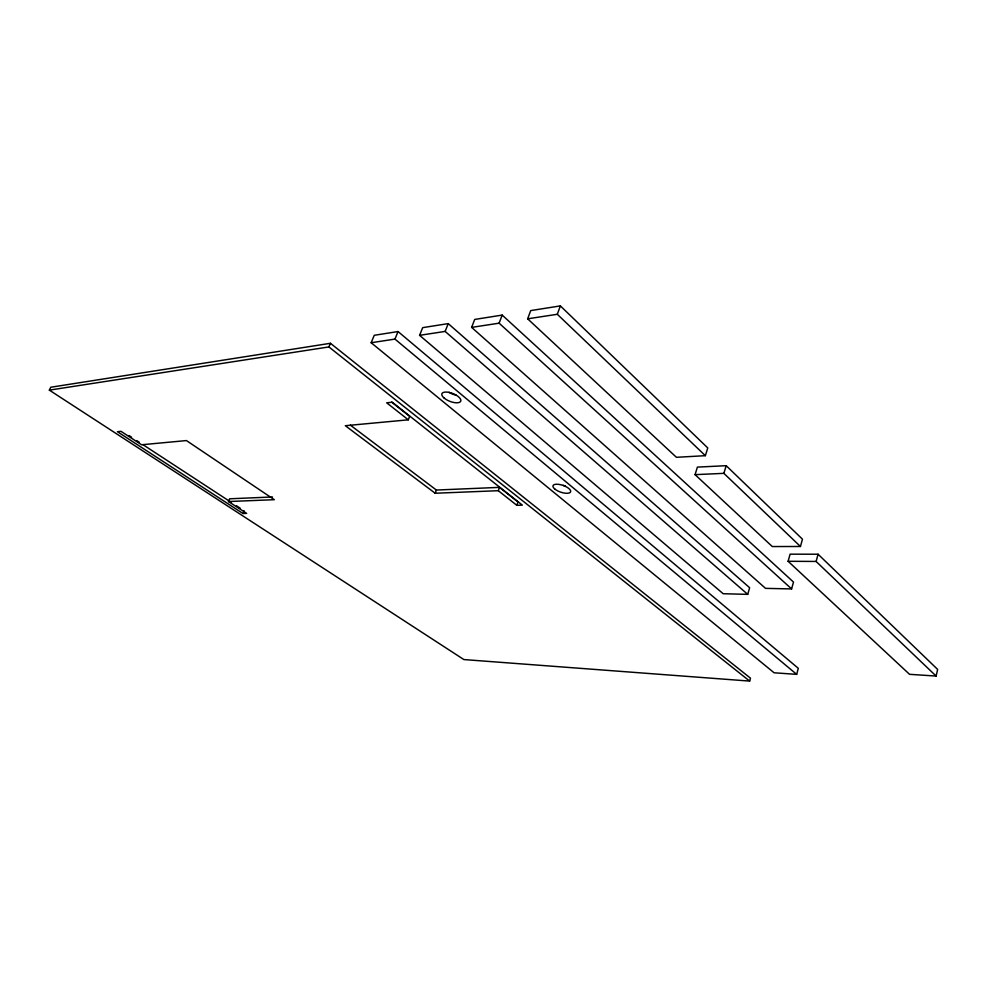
<?xml version="1.0" encoding="UTF-8"?>
<svg xmlns="http://www.w3.org/2000/svg" width="987" height="987" viewBox="0 0 987 987"><rect width="100%" height="100%" fill="white"/><g stroke="black" fill="none" stroke-linecap="round" stroke-linejoin="round"><path stroke-width="1.48" d="M936.108 676.058L937.65 669.433L818.075 554.225L790.106 554.163L788.107 561.282L909.545 674.318L936.108 676.058L816.113 561.455L788.107 561.282M796.669 674.355L798.298 668.31L398.045 331.546L374.246 335.296L371.161 342.736L774.116 672.789L796.669 674.355L394.96 339.096L371.161 342.736M816.113 561.455L818.075 554.225M800.445 546.49L802.468 539.186L726.198 465.691L697.402 467.11L695.058 474.648L772.29 546.551L800.445 546.49L723.866 473.353L695.058 474.648M791.599 588.931L793.499 582.071L502.186 315.087L474.71 319.43L471.626 327.376L765.53 588.363L791.599 588.931L499.114 323.181L471.626 327.376M749.664 681.092L750.478 678.18L330.46 343.291L50.793 387.237L49.35 390.136L463.878 659.563L749.664 681.092L328.905 346.93L49.35 390.136M747.727 594.359L749.639 587.721L448.221 323.613L422.683 327.647L419.598 335.333L723.187 593.73L747.727 594.359L445.137 331.422L419.598 335.333M723.866 473.353L726.198 465.691M705.36 455.686L707.765 447.938L560.369 305.908L530.722 310.584L527.65 318.813L676.416 457.302L705.36 455.686L557.31 314.285L527.65 318.813M391.703 402.128L409.667 416.341L408.297 419.82L345.314 425.705L435.168 493.241L498.299 490.699L516.83 505.307L518.015 502.001L499.508 487.368L436.377 490.045L350.373 425.163M498.299 490.699L499.508 487.368M557.31 314.285L560.369 305.908M499.114 323.181L502.186 315.087M435.168 493.241L436.377 490.045M445.137 331.422L448.221 323.613M394.96 339.096L398.045 331.546M328.905 346.93L330.46 343.291M272.461 496.979L229.687 498.793L228.49 501.532L274.312 499.693L186.432 440.572L141.56 444.767L120.994 431.331L117.441 431.714L242.962 513.499L244.134 510.785M242.962 513.499L246.651 513.388L228.49 501.532M516.83 505.307L522.345 505.134L392.197 402.215L386.682 402.807L408.297 419.82M129.013 435.551L131.579 437.229M136.687 440.572L139.253 442.238M143.09 444.755L231.34 502.432M236.461 505.776L240.297 508.28M565.403 485.974A9.327 3.615 19 0 1 563.096 485.32M456.154 395.182A10.117 4.232 21.5 0 1 449.011 392.32M554.756 489.009A9.339 3.578 19 0 0 570.042 492.562A9.339 3.578 19 0 0 560.616 484.703A9.339 3.578 19 0 0 554.756 489.009M444.236 398.143A10.129 4.182 21.5 0 0 460.423 401.684A10.129 4.182 21.5 0 0 449.356 392.456A10.129 4.182 21.5 0 0 444.236 398.143"/></g></svg>
